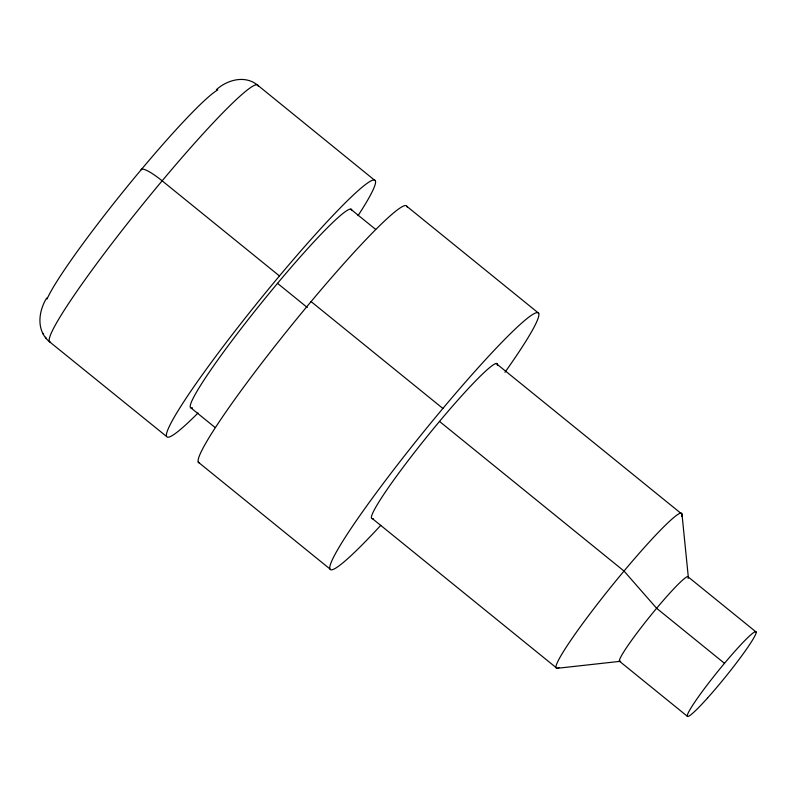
<?xml version="1.0" encoding="UTF-8"?>
<svg xmlns="http://www.w3.org/2000/svg" width="796" height="796" viewBox="0 0 796 796"><rect width="100%" height="100%" fill="white"/><g stroke="black" fill="none" stroke-linecap="round" stroke-linejoin="round"><path stroke-width="1.19" d="M46.666 298.062C38.357 311.395 36.049 330.828 49.551 341.802L166.513 436.437M216.403 89.659C227.397 79.68 245.327 74.864 257.735 85.252L375.374 180.841M620.661 661.277L556.991 668.322L372.478 518.713M407.015 206.492L538.812 313.355M350.728 209.179L375.642 229.387M496.276 363.593L680.789 513.201M756.19 632.074L688.311 577.04L681.993 514.236M279.456 275.943L162.155 180.831A25.542 4.736 40 0 0 141.071 169.866M311.097 301.594L442.894 408.457M277.525 283.356L307.246 307.455M439.511 421.432L624.024 571.05L656.63 608.293L724.509 663.337M619.328 661.128L687.207 716.161M191.159 408.089L215.129 427.522M198.144 462.078L329.942 568.951M42.715 333.106L43.611 334.41M45.501 337.235L46.407 338.549M373.195 518.534A99.629 8.577 -51 0 1 427.999 435.392A99.629 8.577 -51 0 1 497.41 365.454M559.001 667.526A99.629 8.577 -51 0 1 612.522 585A99.629 8.577 -51 0 1 681.555 516.505M380.747 525.35A165.2 14.229 -51 0 1 350.17 529.748A165.2 14.229 -51 0 1 504.375 339.723A165.2 14.229 -51 0 1 504.962 372.279M192.503 407.841A127.738 10.995 -51 0 1 259.844 304.878A127.738 10.995 -51 0 1 351.812 210.253M198.085 412.955A165.2 14.229 -51 0 1 191.557 390.11A165.2 14.229 -51 0 1 334.141 214.233A165.2 14.229 -51 0 1 358.021 215.686M50.596 342.161A165.2 14.229 -51 0 1 143.071 203.975A165.2 14.229 -51 0 1 258.232 86.286M47.034 299.017A139.658 12.02 -51 0 1 128.156 185.468A139.658 12.02 -51 0 1 217.825 89.898M199.527 462.924A165.2 14.229 -51 0 1 292.013 324.738A165.2 14.229 -51 0 1 407.164 207.05M620.353 661.406A54.496 4.696 -51 0 1 651.586 614.383A54.496 4.696 -51 0 1 688.092 578.463M707.544 698.002A54.496 4.696 -51 0 0 756.041 631.795A54.496 4.696 -51 0 0 701.505 692.55A54.496 4.696 -51 0 0 707.544 698.002"/></g></svg>
